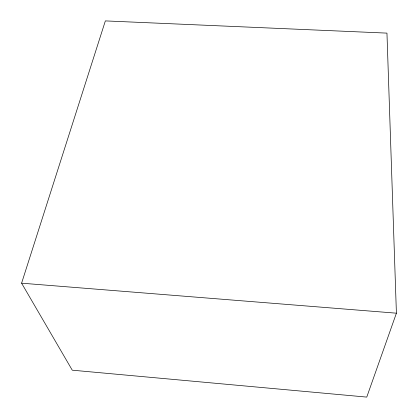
<?xml version="1.0" encoding="UTF-8"?>
<svg xmlns="http://www.w3.org/2000/svg" width="418" height="418" viewBox="0 0 418 418"><rect width="100%" height="100%" fill="white"/><g stroke="black" fill="none" stroke-linecap="round" stroke-linejoin="round"><path stroke-width="0.63" d="M21.595 283.185L105.357 20.9L386.953 33.121L396.405 313.186L366.758 397.1L72.262 370.186L21.595 283.185L396.405 313.186"/></g></svg>
